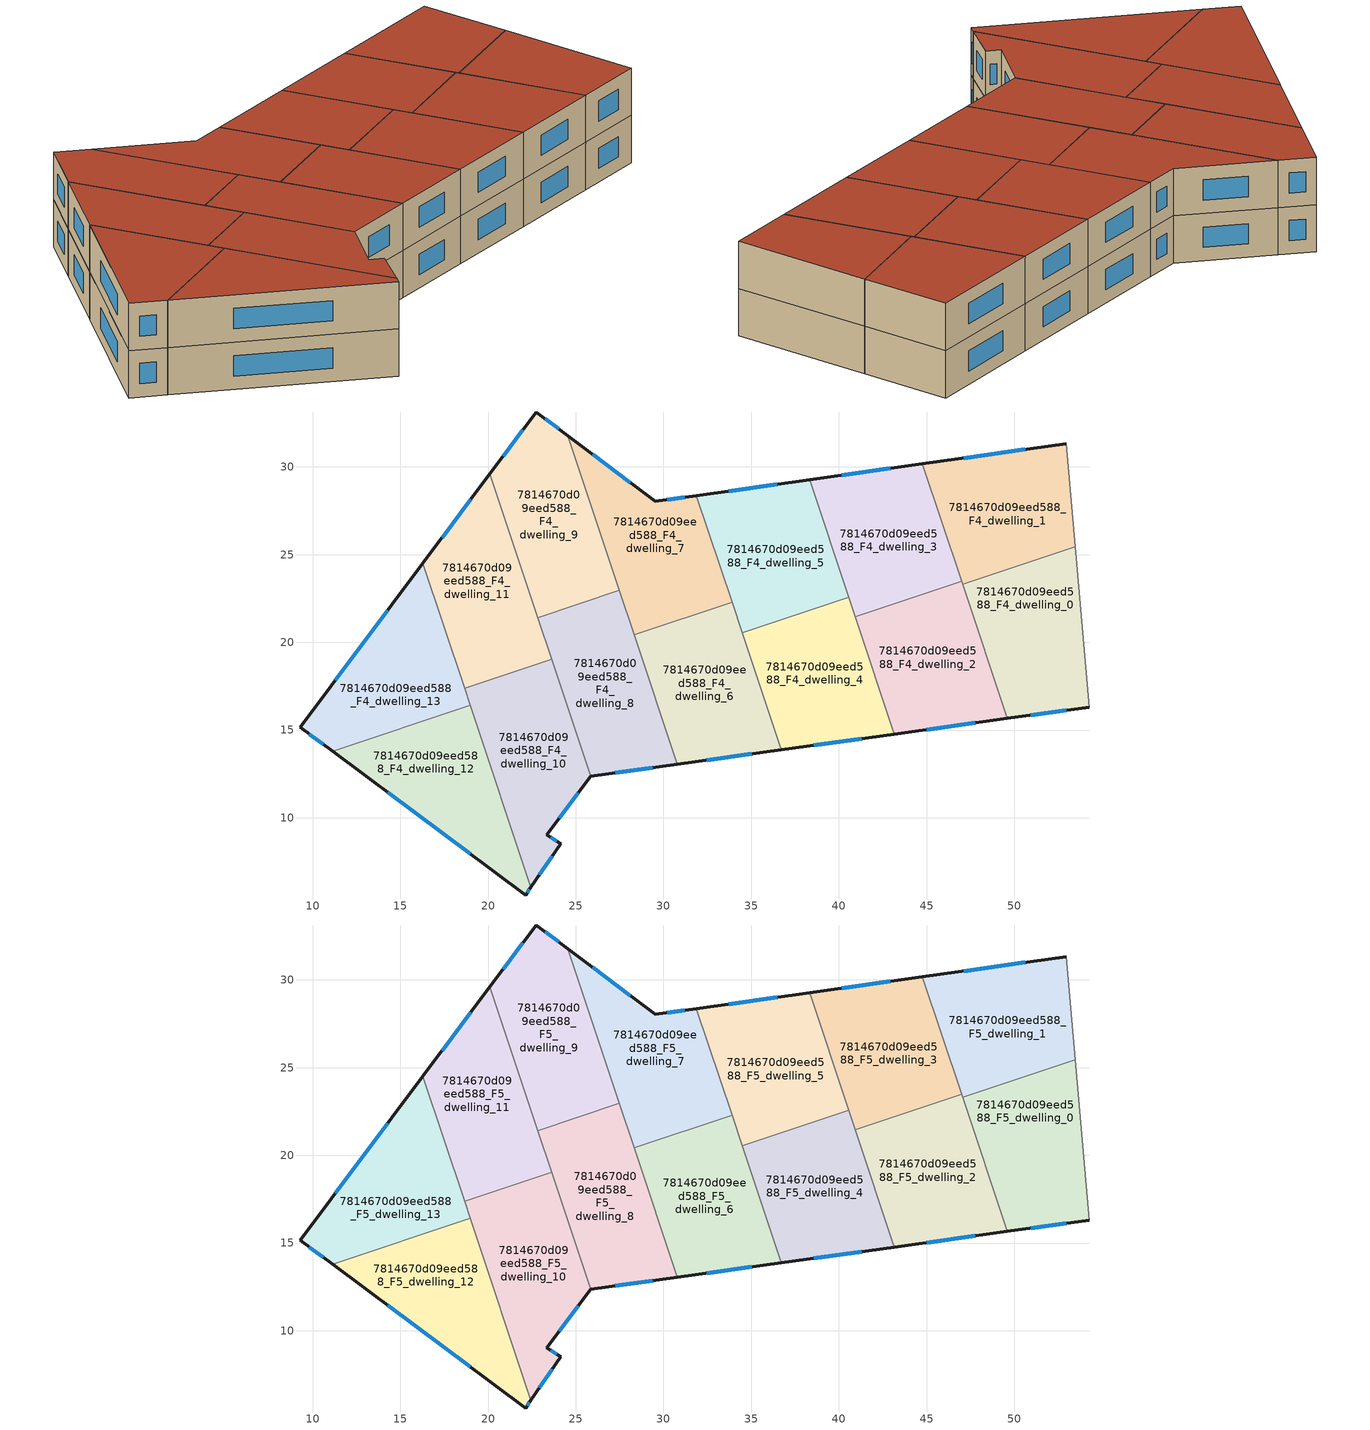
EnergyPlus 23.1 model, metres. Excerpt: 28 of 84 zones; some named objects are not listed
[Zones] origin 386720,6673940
7814670d09eed588_F4_dwelling_0
 floor to 7814670d09eed588_F3_dwelling_0 (EU_floor_Construction): 53.48,25.44 54.29,16.31 49.61,15.66 47.06,23.3 z12
 wall outside (EU_wall_Construction): 49.61,15.66 54.29,16.31 z12:15
 wall adiabatic (EU_wall_Construction): 54.29,16.31 53.48,25.44 z12:15
 wall to 7814670d09eed588_F4_dwelling_1 (EU_wall_Construction): 53.48,25.44 47.06,23.3 z12:15
 wall to 7814670d09eed588_F4_dwelling_2 (EU_wall_Construction): 47.06,23.3 49.61,15.66 z12:15
 window (EU_Window_Construction): 50.95,15.85 52.95,16.13 z12.86:14.14
7814670d09eed588_F4_dwelling_1
 floor to 7814670d09eed588_F3_dwelling_1 (EU_floor_Construction): 52.96,31.32 53.48,25.44 47.06,23.3 44.77,30.17 z12
 wall outside (EU_wall_Construction): 52.96,31.32 44.77,30.17 z12:15
 wall adiabatic (EU_wall_Construction): 53.48,25.44 52.96,31.32 z12:15
 wall to 7814670d09eed588_F4_dwelling_3 (EU_wall_Construction): 44.77,30.17 47,23.48 z12:15
 wall to 7814670d09eed588_F4_dwelling_2 (EU_wall_Construction): 47,23.48 47.06,23.3 z12:15
 window (EU_Window_Construction): 50.62,31 47.11,30.5 z12.86:14.14
7814670d09eed588_F4_dwelling_10
 floor to 7814670d09eed588_F3_dwelling_10 (EU_floor_Construction): 23.63,19.04 25.85,12.37 23.35,9.02 24.13,8.52 22.44,6.04 18.66,17.38 z12
 wall outside (EU_wall_Construction): 22.44,6.04 24.13,8.52 23.35,9.02 25.85,12.37 z12:15
 wall to 7814670d09eed588_F4_dwelling_11 (EU_wall_Construction): 23.63,19.04 18.66,17.38 z12:15
 wall to 7814670d09eed588_F4_dwelling_12 (EU_wall_Construction): 18.99,16.4 22.44,6.04 z12:15
 wall to 7814670d09eed588_F4_dwelling_8 (EU_wall_Construction): 25.85,12.37 23.63,19.04 z12:15
 wall to 7814670d09eed588_F4_dwelling_13 (EU_wall_Construction): 18.66,17.38 18.99,16.4 z12:15
 window (EU_Window_Construction): 23.91,8.66 23.57,8.88 / 22.92,6.75 23.65,7.81 / 24.07,9.97 25.14,11.41 z12.86:14.14
7814670d09eed588_F4_dwelling_11
 floor to 7814670d09eed588_F3_dwelling_11 (EU_floor_Construction): 20.1,29.61 23.63,19.04 18.66,17.38 16.28,24.51 z12
 wall outside (EU_wall_Construction): 20.1,29.61 16.28,24.51 z12:15
 wall to 7814670d09eed588_F4_dwelling_9 (EU_wall_Construction): 22.84,21.41 20.1,29.61 z12:15
 wall to 7814670d09eed588_F4_dwelling_13 (EU_wall_Construction): 16.28,24.51 18.66,17.38 z12:15
 wall to 7814670d09eed588_F4_dwelling_8 (EU_wall_Construction): 23.63,19.04 22.84,21.41 z12:15
 window (EU_Window_Construction): 19.01,28.15 17.38,25.97 z12.86:14.14
7814670d09eed588_F4_dwelling_12
 floor to 7814670d09eed588_F3_dwelling_12 (EU_floor_Construction): 18.99,16.4 22.44,6.04 22.14,5.59 11.13,13.78 z12
 wall outside (EU_wall_Construction): 11.13,13.78 22.14,5.59 22.44,6.04 z12:15
 wall to 7814670d09eed588_F4_dwelling_13 (EU_wall_Construction): 18.99,16.4 11.13,13.78 z12:15
 window (EU_Window_Construction): 14.28,11.44 18.99,7.93 / 22.22,5.72 22.35,5.91 z12.86:14.14
7814670d09eed588_F4_dwelling_13
 floor to 7814670d09eed588_F3_dwelling_13 (EU_floor_Construction): 16.28,24.51 18.99,16.4 11.13,13.78 9.28,15.17 z12
 wall outside (EU_wall_Construction): 16.28,24.51 9.28,15.17 11.13,13.78 z12:15
 window (EU_Window_Construction): 9.81,14.77 10.6,14.18 / 14.28,21.84 11.28,17.84 z12.86:14.14
7814670d09eed588_F4_dwelling_2
 floor to 7814670d09eed588_F3_dwelling_2 (EU_floor_Construction): 47,23.48 49.61,15.66 43.16,14.77 40.93,21.46 z12
 wall outside (EU_wall_Construction): 43.16,14.77 49.61,15.66 z12:15
 wall to 7814670d09eed588_F4_dwelling_3 (EU_wall_Construction): 47,23.48 40.93,21.46 z12:15
 wall to 7814670d09eed588_F4_dwelling_4 (EU_wall_Construction): 40.93,21.46 43.16,14.77 z12:15
 window (EU_Window_Construction): 45,15.03 47.77,15.41 z12.86:14.14
7814670d09eed588_F4_dwelling_3
 floor to 7814670d09eed588_F3_dwelling_3 (EU_floor_Construction): 44.77,30.17 47,23.48 40.93,21.46 38.33,29.27 z12
 wall outside (EU_wall_Construction): 44.77,30.17 38.33,29.27 z12:15
 wall to 7814670d09eed588_F4_dwelling_5 (EU_wall_Construction): 38.33,29.27 40.56,22.58 z12:15
 wall to 7814670d09eed588_F4_dwelling_4 (EU_wall_Construction): 40.56,22.58 40.93,21.46 z12:15
 window (EU_Window_Construction): 42.93,29.92 40.17,29.53 z12.86:14.14
7814670d09eed588_F4_dwelling_4
 floor to 7814670d09eed588_F3_dwelling_4 (EU_floor_Construction): 40.56,22.58 43.16,14.77 36.72,13.88 34.49,20.56 z12
 wall outside (EU_wall_Construction): 36.72,13.88 43.16,14.77 z12:15
 wall to 7814670d09eed588_F4_dwelling_5 (EU_wall_Construction): 40.56,22.58 34.49,20.56 z12:15
 wall to 7814670d09eed588_F4_dwelling_6 (EU_wall_Construction): 34.49,20.56 36.72,13.88 z12:15
 window (EU_Window_Construction): 38.56,14.13 41.32,14.51 z12.86:14.14
7814670d09eed588_F4_dwelling_5
 floor to 7814670d09eed588_F3_dwelling_5 (EU_floor_Construction): 38.33,29.27 40.56,22.58 34.49,20.56 31.88,28.37 z12
 wall outside (EU_wall_Construction): 38.33,29.27 31.88,28.37 z12:15
 wall to 7814670d09eed588_F4_dwelling_7 (EU_wall_Construction): 31.88,28.37 33.91,22.28 z12:15
 wall to 7814670d09eed588_F4_dwelling_6 (EU_wall_Construction): 33.91,22.28 34.49,20.56 z12:15
 window (EU_Window_Construction): 36.49,29.01 33.73,28.63 z12.86:14.14
7814670d09eed588_F4_dwelling_6
 floor to 7814670d09eed588_F3_dwelling_6 (EU_floor_Construction): 33.91,22.28 36.72,13.88 30.79,13.05 28.33,20.42 z12
 wall outside (EU_wall_Construction): 30.79,13.05 36.72,13.88 z12:15
 wall to 7814670d09eed588_F4_dwelling_8 (EU_wall_Construction): 28.33,20.42 30.79,13.05 z12:15
 wall to 7814670d09eed588_F4_dwelling_7 (EU_wall_Construction): 33.91,22.28 28.33,20.42 z12:15
 window (EU_Window_Construction): 32.48,13.29 35.02,13.64 z12.86:14.14
7814670d09eed588_F4_dwelling_7
 floor to 7814670d09eed588_F3_dwelling_7 (EU_floor_Construction): 31.88,28.37 33.91,22.28 28.33,20.42 24.54,31.79 29.54,28.04 z12
 wall outside (EU_wall_Construction): 31.88,28.37 29.54,28.04 24.54,31.79 z12:15
 wall to 7814670d09eed588_F4_dwelling_9 (EU_wall_Construction): 24.54,31.79 27.49,22.96 z12:15
 wall to 7814670d09eed588_F4_dwelling_8 (EU_wall_Construction): 27.49,22.96 28.33,20.42 z12:15
 window (EU_Window_Construction): 31.21,28.28 30.21,28.13 / 28.11,29.11 25.97,30.72 z12.86:14.14
7814670d09eed588_F4_dwelling_8
 floor to 7814670d09eed588_F3_dwelling_8 (EU_floor_Construction): 27.49,22.96 30.79,13.05 25.85,12.37 22.84,21.41 z12
 wall outside (EU_wall_Construction): 25.85,12.37 30.79,13.05 z12:15
 wall to 7814670d09eed588_F4_dwelling_9 (EU_wall_Construction): 27.49,22.96 22.84,21.41 z12:15
 window (EU_Window_Construction): 27.26,12.56 29.38,12.86 z12.86:14.14
7814670d09eed588_F4_dwelling_9
 floor to 7814670d09eed588_F3_dwelling_9 (EU_floor_Construction): 24.54,31.79 27.49,22.96 22.84,21.41 20.1,29.61 22.74,33.13 z12
 wall outside (EU_wall_Construction): 24.54,31.79 22.74,33.13 20.1,29.61 z12:15
 window (EU_Window_Construction): 21.99,32.13 20.86,30.62 / 24.03,32.17 23.26,32.75 z12.86:14.14
7814670d09eed588_F5_dwelling_0
 floor to 7814670d09eed588_F4_dwelling_0 (EU_floor_Construction): 53.48,25.44 54.29,16.31 49.61,15.66 47.06,23.3 z15
 wall outside (EU_wall_Construction): 49.61,15.66 54.29,16.31 z15:18
 wall adiabatic (EU_wall_Construction): 54.29,16.31 53.48,25.44 z15:18
 wall to 7814670d09eed588_F5_dwelling_1 (EU_wall_Construction): 53.48,25.44 47.06,23.3 z15:18
 wall to 7814670d09eed588_F5_dwelling_2 (EU_wall_Construction): 47.06,23.3 49.61,15.66 z15:18
 window (EU_Window_Construction): 50.95,15.85 52.95,16.13 z15.86:17.14
 roof outside (EU_roof_Construction): 54.29,16.31 53.48,25.44 47.06,23.3 49.61,15.66 z18
7814670d09eed588_F5_dwelling_1
 floor to 7814670d09eed588_F4_dwelling_1 (EU_floor_Construction): 52.96,31.32 53.48,25.44 47.06,23.3 44.77,30.17 z15
 wall outside (EU_wall_Construction): 52.96,31.32 44.77,30.17 z15:18
 wall adiabatic (EU_wall_Construction): 53.48,25.44 52.96,31.32 z15:18
 wall to 7814670d09eed588_F5_dwelling_3 (EU_wall_Construction): 44.77,30.17 47,23.48 z15:18
 wall to 7814670d09eed588_F5_dwelling_2 (EU_wall_Construction): 47,23.48 47.06,23.3 z15:18
 window (EU_Window_Construction): 50.62,31 47.11,30.5 z15.86:17.14
 roof outside (EU_roof_Construction): 53.48,25.44 52.96,31.32 44.77,30.17 47.06,23.3 z18
7814670d09eed588_F5_dwelling_10
 floor to 7814670d09eed588_F4_dwelling_10 (EU_floor_Construction): 23.63,19.04 25.85,12.37 23.35,9.02 24.13,8.52 22.44,6.04 18.66,17.38 z15
 wall outside (EU_wall_Construction): 22.44,6.04 24.13,8.52 23.35,9.02 25.85,12.37 z15:18
 wall to 7814670d09eed588_F5_dwelling_11 (EU_wall_Construction): 23.63,19.04 18.66,17.38 z15:18
 wall to 7814670d09eed588_F5_dwelling_12 (EU_wall_Construction): 18.99,16.4 22.44,6.04 z15:18
 wall to 7814670d09eed588_F5_dwelling_8 (EU_wall_Construction): 25.85,12.37 23.63,19.04 z15:18
 wall to 7814670d09eed588_F5_dwelling_13 (EU_wall_Construction): 18.66,17.38 18.99,16.4 z15:18
 window (EU_Window_Construction): 23.91,8.66 23.57,8.88 / 22.92,6.75 23.65,7.81 / 24.07,9.97 25.14,11.41 z15.86:17.14
 roof outside (EU_roof_Construction): 24.13,8.52 23.35,9.02 25.85,12.37 23.63,19.04 18.66,17.38 22.44,6.04 z18
7814670d09eed588_F5_dwelling_11
 floor to 7814670d09eed588_F4_dwelling_11 (EU_floor_Construction): 20.1,29.61 23.63,19.04 18.66,17.38 16.28,24.51 z15
 wall outside (EU_wall_Construction): 20.1,29.61 16.28,24.51 z15:18
 wall to 7814670d09eed588_F5_dwelling_9 (EU_wall_Construction): 22.84,21.41 20.1,29.61 z15:18
 wall to 7814670d09eed588_F5_dwelling_13 (EU_wall_Construction): 16.28,24.51 18.66,17.38 z15:18
 wall to 7814670d09eed588_F5_dwelling_8 (EU_wall_Construction): 23.63,19.04 22.84,21.41 z15:18
 window (EU_Window_Construction): 19.01,28.15 17.38,25.97 z15.86:17.14
 roof outside (EU_roof_Construction): 23.63,19.04 20.1,29.61 16.28,24.51 18.66,17.38 z18
7814670d09eed588_F5_dwelling_12
 floor to 7814670d09eed588_F4_dwelling_12 (EU_floor_Construction): 18.99,16.4 22.44,6.04 22.14,5.59 11.13,13.78 z15
 wall outside (EU_wall_Construction): 11.13,13.78 22.14,5.59 22.44,6.04 z15:18
 wall to 7814670d09eed588_F5_dwelling_13 (EU_wall_Construction): 18.99,16.4 11.13,13.78 z15:18
 window (EU_Window_Construction): 14.28,11.44 18.99,7.93 / 22.22,5.72 22.35,5.91 z15.86:17.14
 roof outside (EU_roof_Construction): 22.14,5.59 22.44,6.04 18.99,16.4 11.13,13.78 z18
7814670d09eed588_F5_dwelling_13
 floor to 7814670d09eed588_F4_dwelling_13 (EU_floor_Construction): 16.28,24.51 18.99,16.4 11.13,13.78 9.28,15.17 z15
 wall outside (EU_wall_Construction): 16.28,24.51 9.28,15.17 11.13,13.78 z15:18
 window (EU_Window_Construction): 9.81,14.77 10.6,14.18 / 14.28,21.84 11.28,17.84 z15.86:17.14
 roof outside (EU_roof_Construction): 18.99,16.4 16.28,24.51 9.28,15.17 11.13,13.78 z18
7814670d09eed588_F5_dwelling_2
 floor to 7814670d09eed588_F4_dwelling_2 (EU_floor_Construction): 47,23.48 49.61,15.66 43.16,14.77 40.93,21.46 z15
 wall outside (EU_wall_Construction): 43.16,14.77 49.61,15.66 z15:18
 wall to 7814670d09eed588_F5_dwelling_3 (EU_wall_Construction): 47,23.48 40.93,21.46 z15:18
 wall to 7814670d09eed588_F5_dwelling_4 (EU_wall_Construction): 40.93,21.46 43.16,14.77 z15:18
 window (EU_Window_Construction): 45,15.03 47.77,15.41 z15.86:17.14
 roof outside (EU_roof_Construction): 49.61,15.66 47,23.48 40.93,21.46 43.16,14.77 z18
7814670d09eed588_F5_dwelling_3
 floor to 7814670d09eed588_F4_dwelling_3 (EU_floor_Construction): 44.77,30.17 47,23.48 40.93,21.46 38.33,29.27 z15
 wall outside (EU_wall_Construction): 44.77,30.17 38.33,29.27 z15:18
 wall to 7814670d09eed588_F5_dwelling_5 (EU_wall_Construction): 38.33,29.27 40.56,22.58 z15:18
 wall to 7814670d09eed588_F5_dwelling_4 (EU_wall_Construction): 40.56,22.58 40.93,21.46 z15:18
 window (EU_Window_Construction): 42.93,29.92 40.17,29.53 z15.86:17.14
 roof outside (EU_roof_Construction): 47,23.48 44.77,30.17 38.33,29.27 40.93,21.46 z18
7814670d09eed588_F5_dwelling_4
 floor to 7814670d09eed588_F4_dwelling_4 (EU_floor_Construction): 40.56,22.58 43.16,14.77 36.72,13.88 34.49,20.56 z15
 wall outside (EU_wall_Construction): 36.72,13.88 43.16,14.77 z15:18
 wall to 7814670d09eed588_F5_dwelling_5 (EU_wall_Construction): 40.56,22.58 34.49,20.56 z15:18
 wall to 7814670d09eed588_F5_dwelling_6 (EU_wall_Construction): 34.49,20.56 36.72,13.88 z15:18
 window (EU_Window_Construction): 38.56,14.13 41.32,14.51 z15.86:17.14
 roof outside (EU_roof_Construction): 43.16,14.77 40.56,22.58 34.49,20.56 36.72,13.88 z18
7814670d09eed588_F5_dwelling_5
 floor to 7814670d09eed588_F4_dwelling_5 (EU_floor_Construction): 38.33,29.27 40.56,22.58 34.49,20.56 31.88,28.37 z15
 wall outside (EU_wall_Construction): 38.33,29.27 31.88,28.37 z15:18
 wall to 7814670d09eed588_F5_dwelling_7 (EU_wall_Construction): 31.88,28.37 33.91,22.28 z15:18
 wall to 7814670d09eed588_F5_dwelling_6 (EU_wall_Construction): 33.91,22.28 34.49,20.56 z15:18
 window (EU_Window_Construction): 36.49,29.01 33.73,28.63 z15.86:17.14
 roof outside (EU_roof_Construction): 40.56,22.58 38.33,29.27 31.88,28.37 34.49,20.56 z18
7814670d09eed588_F5_dwelling_6
 floor to 7814670d09eed588_F4_dwelling_6 (EU_floor_Construction): 33.91,22.28 36.72,13.88 30.79,13.05 28.33,20.42 z15
 wall outside (EU_wall_Construction): 30.79,13.05 36.72,13.88 z15:18
 wall to 7814670d09eed588_F5_dwelling_8 (EU_wall_Construction): 28.33,20.42 30.79,13.05 z15:18
 wall to 7814670d09eed588_F5_dwelling_7 (EU_wall_Construction): 33.91,22.28 28.33,20.42 z15:18
 window (EU_Window_Construction): 32.48,13.29 35.02,13.64 z15.86:17.14
 roof outside (EU_roof_Construction): 36.72,13.88 33.91,22.28 28.33,20.42 30.79,13.05 z18
7814670d09eed588_F5_dwelling_7
 floor to 7814670d09eed588_F4_dwelling_7 (EU_floor_Construction): 31.88,28.37 33.91,22.28 28.33,20.42 24.54,31.79 29.54,28.04 z15
 wall outside (EU_wall_Construction): 31.88,28.37 29.54,28.04 24.54,31.79 z15:18
 wall to 7814670d09eed588_F5_dwelling_9 (EU_wall_Construction): 24.54,31.79 27.49,22.96 z15:18
 wall to 7814670d09eed588_F5_dwelling_8 (EU_wall_Construction): 27.49,22.96 28.33,20.42 z15:18
 window (EU_Window_Construction): 31.21,28.28 30.21,28.13 / 28.11,29.11 25.97,30.72 z15.86:17.14
 roof outside (EU_roof_Construction): 33.91,22.28 31.88,28.37 29.54,28.04 24.54,31.79 28.33,20.42 z18
7814670d09eed588_F5_dwelling_8
 floor to 7814670d09eed588_F4_dwelling_8 (EU_floor_Construction): 27.49,22.96 30.79,13.05 25.85,12.37 22.84,21.41 z15
 wall outside (EU_wall_Construction): 25.85,12.37 30.79,13.05 z15:18
 wall to 7814670d09eed588_F5_dwelling_9 (EU_wall_Construction): 27.49,22.96 22.84,21.41 z15:18
 window (EU_Window_Construction): 27.26,12.56 29.38,12.86 z15.86:17.14
 roof outside (EU_roof_Construction): 30.79,13.05 27.49,22.96 22.84,21.41 25.85,12.37 z18
7814670d09eed588_F5_dwelling_9
 floor to 7814670d09eed588_F4_dwelling_9 (EU_floor_Construction): 24.54,31.79 27.49,22.96 22.84,21.41 20.1,29.61 22.74,33.13 z15
 wall outside (EU_wall_Construction): 24.54,31.79 22.74,33.13 20.1,29.61 z15:18
 window (EU_Window_Construction): 21.99,32.13 20.86,30.62 / 24.03,32.17 23.26,32.75 z15.86:17.14
 roof outside (EU_roof_Construction): 27.49,22.96 24.54,31.79 22.74,33.13 20.1,29.61 22.84,21.41 z18
[Building]
EU S2 Campaign: North Axis=0; Terrain=City; Solar Distribution=FullExterior
[Site:Location]
Helsinki-Vantaa.AP: Latitude=60.317; Longitude=24.963; Time Zone=2; Elevation=54.6
[SizingPeriod:WeatherFileDays]
AnnualSizingPeriod: Begin Month=1; Begin Day of Month=1; End Month=12; End Day of Month=31; Day of Week for Start Day=Monday; Use Weather File Daylight Saving Period=No; Use Weather File Rain and Snow Indicators=No
[MATERIAL]
EU_InternalMass_Material: Roughness=MediumRough; Thickness=0.1; Conductivity=1; Density=1800; Specific Heat=900; Thermal Absorptance=0.9; Solar Absorptance=0.7; Visible Absorptance=0.7
[MATERIAL:NOMASS] Roughness=MediumRough; Thermal Absorptance=0.9; Solar Absorptance=0.7; Visible Absorptance=0.7
Name | Thermal Resistance
EU_wall_NoMass | 1.10183
EU_roof_NoMass; EU_floor_NoMass | 1.70606
[WINDOWMATERIAL:SIMPLEGLAZINGSYSTEM]
EU_Window_SimpleGlazing: UFactor=3.11035; Solar Heat Gain Coefficient=0.8; Visible Transmittance=0.8
[CONSTRUCTION]
EU_wall_Construction: EU_wall_NoMass
EU_roof_Construction: EU_roof_NoMass
EU_floor_Construction: EU_floor_NoMass
EU_Window_Construction: EU_Window_SimpleGlazing
EU_InternalMass_Construction: EU_InternalMass_Material
[ZONE] Type=1; Multiplier=1; Ceiling Height=autocalculate; Floor Area=autocalculate; Part of Total Floor Area=Yes
Name | Volume
7814670d09eed588_F4_dwelling_0; 7814670d09eed588_F5_dwelling_0 | 146.714
7814670d09eed588_F4_dwelling_1; 7814670d09eed588_F5_dwelling_1 | 146.716
7814670d09eed588_F4_dwelling_10; 7814670d09eed588_F5_dwelling_10; 7814670d09eed588_F4_dwelling_4; 7814670d09eed588_F5_dwelling_4; 7814670d09eed588_F4_dwelling_6; 7814670d09eed588_F5_dwelling_6 | 146.703
7814670d09eed588_F4_dwelling_11; 7814670d09eed588_F5_dwelling_11; 7814670d09eed588_F4_dwelling_2; 7814670d09eed588_F5_dwelling_2 | 146.707
7814670d09eed588_F4_dwelling_12; 7814670d09eed588_F5_dwelling_12 | 146.722
7814670d09eed588_F4_dwelling_13; 7814670d09eed588_F5_dwelling_13 | 146.705
7814670d09eed588_F4_dwelling_3; 7814670d09eed588_F5_dwelling_3 | 146.708
7814670d09eed588_F4_dwelling_5; 7814670d09eed588_F5_dwelling_5 | 146.69
7814670d09eed588_F4_dwelling_7; 7814670d09eed588_F5_dwelling_7 | 146.719
7814670d09eed588_F4_dwelling_8; 7814670d09eed588_F5_dwelling_8 | 146.733
7814670d09eed588_F4_dwelling_9; 7814670d09eed588_F5_dwelling_9 | 146.715
[INTERNALMASS] Construction=EU_InternalMass_Construction
Name | Zone or ZoneList | Surface Area
7814670d09eed588_F4_dwelling_0_EU_InternalMass | 7814670d09eed588_F4_dwelling_0 | 48.904
7814670d09eed588_F4_dwelling_1_EU_InternalMass | 7814670d09eed588_F4_dwelling_1 | 48.9048
7814670d09eed588_F4_dwelling_2_EU_InternalMass | 7814670d09eed588_F4_dwelling_2 | 48.901
7814670d09eed588_F4_dwelling_3_EU_InternalMass | 7814670d09eed588_F4_dwelling_3 | 48.904
7814670d09eed588_F4_dwelling_4_EU_InternalMass | 7814670d09eed588_F4_dwelling_4 | 48.9012
7814670d09eed588_F4_dwelling_5_EU_InternalMass | 7814670d09eed588_F4_dwelling_5 | 48.8983
7814670d09eed588_F4_dwelling_6_EU_InternalMass | 7814670d09eed588_F4_dwelling_6 | 48.9008
7814670d09eed588_F4_dwelling_7_EU_InternalMass | 7814670d09eed588_F4_dwelling_7 | 48.9056
7814670d09eed588_F4_dwelling_8_EU_InternalMass | 7814670d09eed588_F4_dwelling_8 | 48.9039
7814670d09eed588_F4_dwelling_9_EU_InternalMass | 7814670d09eed588_F4_dwelling_9 | 48.9045
7814670d09eed588_F4_dwelling_10_EU_InternalMass | 7814670d09eed588_F4_dwelling_10 | 48.9016
7814670d09eed588_F4_dwelling_11_EU_InternalMass | 7814670d09eed588_F4_dwelling_11 | 48.9061
7814670d09eed588_F4_dwelling_12_EU_InternalMass | 7814670d09eed588_F4_dwelling_12 | 48.9061
7814670d09eed588_F4_dwelling_13_EU_InternalMass | 7814670d09eed588_F4_dwelling_13 | 48.9044
7814670d09eed588_F5_dwelling_0_EU_InternalMass | 7814670d09eed588_F5_dwelling_0 | 48.904
7814670d09eed588_F5_dwelling_1_EU_InternalMass | 7814670d09eed588_F5_dwelling_1 | 48.9048
7814670d09eed588_F5_dwelling_2_EU_InternalMass | 7814670d09eed588_F5_dwelling_2 | 48.901
7814670d09eed588_F5_dwelling_3_EU_InternalMass | 7814670d09eed588_F5_dwelling_3 | 48.904
7814670d09eed588_F5_dwelling_4_EU_InternalMass | 7814670d09eed588_F5_dwelling_4 | 48.9012
7814670d09eed588_F5_dwelling_5_EU_InternalMass | 7814670d09eed588_F5_dwelling_5 | 48.8983
7814670d09eed588_F5_dwelling_6_EU_InternalMass | 7814670d09eed588_F5_dwelling_6 | 48.9008
7814670d09eed588_F5_dwelling_7_EU_InternalMass | 7814670d09eed588_F5_dwelling_7 | 48.9056
7814670d09eed588_F5_dwelling_8_EU_InternalMass | 7814670d09eed588_F5_dwelling_8 | 48.9039
7814670d09eed588_F5_dwelling_9_EU_InternalMass | 7814670d09eed588_F5_dwelling_9 | 48.9045
7814670d09eed588_F5_dwelling_10_EU_InternalMass | 7814670d09eed588_F5_dwelling_10 | 48.9016
7814670d09eed588_F5_dwelling_11_EU_InternalMass | 7814670d09eed588_F5_dwelling_11 | 48.9061
7814670d09eed588_F5_dwelling_12_EU_InternalMass | 7814670d09eed588_F5_dwelling_12 | 48.9061
7814670d09eed588_F5_dwelling_13_EU_InternalMass | 7814670d09eed588_F5_dwelling_13 | 48.9044
[OTHEREQUIPMENT] Fuel Type=Electricity; Design Level Calculation Method=Watts/Area; Power per Zone Floor Area=1; Fraction Latent=0; Fraction Radiant=0; Fraction Lost=0; Carbon Dioxide Generation Rate=0; EndUse Subcategory=EU_Step8_InternalGains
Name | Zone or ZoneList or Space or SpaceList | Schedule
EU_Step8_InternalGain_7814670d09eed588_F4_dwelling_0_f000 | 7814670d09eed588_F4_dwelling_0 | EU_Step8_GainSchedule_7814670d09eed588_F4_dwelling_0_f000
EU_Step8_InternalGain_7814670d09eed588_F4_dwelling_1_f000 | 7814670d09eed588_F4_dwelling_1 | EU_Step8_GainSchedule_7814670d09eed588_F4_dwelling_1_f000
EU_Step8_InternalGain_7814670d09eed588_F4_dwelling_2_f000 | 7814670d09eed588_F4_dwelling_2 | EU_Step8_GainSchedule_7814670d09eed588_F4_dwelling_2_f000
EU_Step8_InternalGain_7814670d09eed588_F4_dwelling_3_f000 | 7814670d09eed588_F4_dwelling_3 | EU_Step8_GainSchedule_7814670d09eed588_F4_dwelling_3_f000
EU_Step8_InternalGain_7814670d09eed588_F4_dwelling_4_f000 | 7814670d09eed588_F4_dwelling_4 | EU_Step8_GainSchedule_7814670d09eed588_F4_dwelling_4_f000
EU_Step8_InternalGain_7814670d09eed588_F4_dwelling_5_f000 | 7814670d09eed588_F4_dwelling_5 | EU_Step8_GainSchedule_7814670d09eed588_F4_dwelling_5_f000
EU_Step8_InternalGain_7814670d09eed588_F4_dwelling_6_f000 | 7814670d09eed588_F4_dwelling_6 | EU_Step8_GainSchedule_7814670d09eed588_F4_dwelling_6_f000
EU_Step8_InternalGain_7814670d09eed588_F4_dwelling_7_f000 | 7814670d09eed588_F4_dwelling_7 | EU_Step8_GainSchedule_7814670d09eed588_F4_dwelling_7_f000
EU_Step8_InternalGain_7814670d09eed588_F4_dwelling_8_f000 | 7814670d09eed588_F4_dwelling_8 | EU_Step8_GainSchedule_7814670d09eed588_F4_dwelling_8_f000
EU_Step8_InternalGain_7814670d09eed588_F4_dwelling_9_f000 | 7814670d09eed588_F4_dwelling_9 | EU_Step8_GainSchedule_7814670d09eed588_F4_dwelling_9_f000
EU_Step8_InternalGain_7814670d09eed588_F4_dwelling_10_f000 | 7814670d09eed588_F4_dwelling_10 | EU_Step8_GainSchedule_7814670d09eed588_F4_dwelling_10_f000
EU_Step8_InternalGain_7814670d09eed588_F4_dwelling_11_f000 | 7814670d09eed588_F4_dwelling_11 | EU_Step8_GainSchedule_7814670d09eed588_F4_dwelling_11_f000
EU_Step8_InternalGain_7814670d09eed588_F4_dwelling_12_f000 | 7814670d09eed588_F4_dwelling_12 | EU_Step8_GainSchedule_7814670d09eed588_F4_dwelling_12_f000
EU_Step8_InternalGain_7814670d09eed588_F4_dwelling_13_f000 | 7814670d09eed588_F4_dwelling_13 | EU_Step8_GainSchedule_7814670d09eed588_F4_dwelling_13_f000
EU_Step8_InternalGain_7814670d09eed588_F5_dwelling_0_f000 | 7814670d09eed588_F5_dwelling_0 | EU_Step8_GainSchedule_7814670d09eed588_F5_dwelling_0_f000
EU_Step8_InternalGain_7814670d09eed588_F5_dwelling_1_f000 | 7814670d09eed588_F5_dwelling_1 | EU_Step8_GainSchedule_7814670d09eed588_F5_dwelling_1_f000
EU_Step8_InternalGain_7814670d09eed588_F5_dwelling_2_f000 | 7814670d09eed588_F5_dwelling_2 | EU_Step8_GainSchedule_7814670d09eed588_F5_dwelling_2_f000
EU_Step8_InternalGain_7814670d09eed588_F5_dwelling_3_f000 | 7814670d09eed588_F5_dwelling_3 | EU_Step8_GainSchedule_7814670d09eed588_F5_dwelling_3_f000
EU_Step8_InternalGain_7814670d09eed588_F5_dwelling_4_f000 | 7814670d09eed588_F5_dwelling_4 | EU_Step8_GainSchedule_7814670d09eed588_F5_dwelling_4_f000
EU_Step8_InternalGain_7814670d09eed588_F5_dwelling_5_f000 | 7814670d09eed588_F5_dwelling_5 | EU_Step8_GainSchedule_7814670d09eed588_F5_dwelling_5_f000
EU_Step8_InternalGain_7814670d09eed588_F5_dwelling_6_f000 | 7814670d09eed588_F5_dwelling_6 | EU_Step8_GainSchedule_7814670d09eed588_F5_dwelling_6_f000
EU_Step8_InternalGain_7814670d09eed588_F5_dwelling_7_f000 | 7814670d09eed588_F5_dwelling_7 | EU_Step8_GainSchedule_7814670d09eed588_F5_dwelling_7_f000
EU_Step8_InternalGain_7814670d09eed588_F5_dwelling_8_f000 | 7814670d09eed588_F5_dwelling_8 | EU_Step8_GainSchedule_7814670d09eed588_F5_dwelling_8_f000
EU_Step8_InternalGain_7814670d09eed588_F5_dwelling_9_f000 | 7814670d09eed588_F5_dwelling_9 | EU_Step8_GainSchedule_7814670d09eed588_F5_dwelling_9_f000
EU_Step8_InternalGain_7814670d09eed588_F5_dwelling_10_f000 | 7814670d09eed588_F5_dwelling_10 | EU_Step8_GainSchedule_7814670d09eed588_F5_dwelling_10_f000
EU_Step8_InternalGain_7814670d09eed588_F5_dwelling_11_f000 | 7814670d09eed588_F5_dwelling_11 | EU_Step8_GainSchedule_7814670d09eed588_F5_dwelling_11_f000
EU_Step8_InternalGain_7814670d09eed588_F5_dwelling_12_f000 | 7814670d09eed588_F5_dwelling_12 | EU_Step8_GainSchedule_7814670d09eed588_F5_dwelling_12_f000
EU_Step8_InternalGain_7814670d09eed588_F5_dwelling_13_f000 | 7814670d09eed588_F5_dwelling_13 | EU_Step8_GainSchedule_7814670d09eed588_F5_dwelling_13_f000
[ZONEVENTILATION:DESIGNFLOWRATE] Schedule=EU_AlwaysOn; Design Flow Rate Calculation Method=AirChanges/Hour; Air Changes per Hour=0.756316; Ventilation Type=Natural; Fan Pressure Rise=0; Fan Total Efficiency=1; Constant Term Coefficient=1; Temperature Term Coefficient=0; Velocity Term Coefficient=0; Velocity Squared Term Coefficient=0; Minimum Indoor Temperature=-100; Maximum Indoor Temperature=100; Delta Temperature=-100; Minimum Outdoor Temperature=-100; Maximum Outdoor Temperature=100; Maximum Wind Speed=40
Name | Zone or ZoneList or Space or SpaceList
EU_ConstantAir_7814670d09eed588_F4_dwelling_0 | 7814670d09eed588_F4_dwelling_0
EU_ConstantAir_7814670d09eed588_F4_dwelling_1 | 7814670d09eed588_F4_dwelling_1
EU_ConstantAir_7814670d09eed588_F4_dwelling_2 | 7814670d09eed588_F4_dwelling_2
EU_ConstantAir_7814670d09eed588_F4_dwelling_3 | 7814670d09eed588_F4_dwelling_3
EU_ConstantAir_7814670d09eed588_F4_dwelling_4 | 7814670d09eed588_F4_dwelling_4
EU_ConstantAir_7814670d09eed588_F4_dwelling_5 | 7814670d09eed588_F4_dwelling_5
EU_ConstantAir_7814670d09eed588_F4_dwelling_6 | 7814670d09eed588_F4_dwelling_6
EU_ConstantAir_7814670d09eed588_F4_dwelling_7 | 7814670d09eed588_F4_dwelling_7
EU_ConstantAir_7814670d09eed588_F4_dwelling_8 | 7814670d09eed588_F4_dwelling_8
EU_ConstantAir_7814670d09eed588_F4_dwelling_9 | 7814670d09eed588_F4_dwelling_9
EU_ConstantAir_7814670d09eed588_F4_dwelling_10 | 7814670d09eed588_F4_dwelling_10
EU_ConstantAir_7814670d09eed588_F4_dwelling_11 | 7814670d09eed588_F4_dwelling_11
EU_ConstantAir_7814670d09eed588_F4_dwelling_12 | 7814670d09eed588_F4_dwelling_12
EU_ConstantAir_7814670d09eed588_F4_dwelling_13 | 7814670d09eed588_F4_dwelling_13
EU_ConstantAir_7814670d09eed588_F5_dwelling_0 | 7814670d09eed588_F5_dwelling_0
EU_ConstantAir_7814670d09eed588_F5_dwelling_1 | 7814670d09eed588_F5_dwelling_1
EU_ConstantAir_7814670d09eed588_F5_dwelling_2 | 7814670d09eed588_F5_dwelling_2
EU_ConstantAir_7814670d09eed588_F5_dwelling_3 | 7814670d09eed588_F5_dwelling_3
EU_ConstantAir_7814670d09eed588_F5_dwelling_4 | 7814670d09eed588_F5_dwelling_4
EU_ConstantAir_7814670d09eed588_F5_dwelling_5 | 7814670d09eed588_F5_dwelling_5
EU_ConstantAir_7814670d09eed588_F5_dwelling_6 | 7814670d09eed588_F5_dwelling_6
EU_ConstantAir_7814670d09eed588_F5_dwelling_7 | 7814670d09eed588_F5_dwelling_7
EU_ConstantAir_7814670d09eed588_F5_dwelling_8 | 7814670d09eed588_F5_dwelling_8
EU_ConstantAir_7814670d09eed588_F5_dwelling_9 | 7814670d09eed588_F5_dwelling_9
EU_ConstantAir_7814670d09eed588_F5_dwelling_10 | 7814670d09eed588_F5_dwelling_10
EU_ConstantAir_7814670d09eed588_F5_dwelling_11 | 7814670d09eed588_F5_dwelling_11
EU_ConstantAir_7814670d09eed588_F5_dwelling_12 | 7814670d09eed588_F5_dwelling_12
EU_ConstantAir_7814670d09eed588_F5_dwelling_13 | 7814670d09eed588_F5_dwelling_13
[HVACTEMPLATE:ZONE:IDEALLOADSAIRSYSTEM] System Availability Schedule=EU_AlwaysOn; Maximum Heating Supply Air Temperature=50; Minimum Cooling Supply Air Temperature=13; Maximum Heating Supply Air Humidity Ratio=0.0156; Minimum Cooling Supply Air Humidity Ratio=0.0077; Heating Limit=NoLimit; Cooling Limit=NoLimit; Heating Availability Schedule=EU_AlwaysOn; Cooling Availability Schedule=EU_CoolingOff; Dehumidification Control Type=ConstantSensibleHeatRatio; Cooling Sensible Heat Ratio=0.7; Dehumidification Setpoint=60; Humidification Control Type=None; Humidification Setpoint=30; Outdoor Air Method=None; Outdoor Air Flow Rate per Person=0.00944; Outdoor Air Flow Rate per Zone Floor Area=0; Outdoor Air Flow Rate per Zone=0; Demand Controlled Ventilation Type=None; Outdoor Air Economizer Type=NoEconomizer; Heat Recovery Type=None; Sensible Heat Recovery Effectiveness=0.7; Latent Heat Recovery Effectiveness=0.65
Name | Template Thermostat
7814670d09eed588_F4_dwelling_0 | EU_HeatOnly_7814670d09eed588_F4_dwelling_0
7814670d09eed588_F4_dwelling_1 | EU_HeatOnly_7814670d09eed588_F4_dwelling_1
7814670d09eed588_F4_dwelling_2 | EU_HeatOnly_7814670d09eed588_F4_dwelling_2
7814670d09eed588_F4_dwelling_3 | EU_HeatOnly_7814670d09eed588_F4_dwelling_3
7814670d09eed588_F4_dwelling_4 | EU_HeatOnly_7814670d09eed588_F4_dwelling_4
7814670d09eed588_F4_dwelling_5 | EU_HeatOnly_7814670d09eed588_F4_dwelling_5
7814670d09eed588_F4_dwelling_6 | EU_HeatOnly_7814670d09eed588_F4_dwelling_6
7814670d09eed588_F4_dwelling_7 | EU_HeatOnly_7814670d09eed588_F4_dwelling_7
7814670d09eed588_F4_dwelling_8 | EU_HeatOnly_7814670d09eed588_F4_dwelling_8
7814670d09eed588_F4_dwelling_9 | EU_HeatOnly_7814670d09eed588_F4_dwelling_9
7814670d09eed588_F4_dwelling_10 | EU_HeatOnly_7814670d09eed588_F4_dwelling_10
7814670d09eed588_F4_dwelling_11 | EU_HeatOnly_7814670d09eed588_F4_dwelling_11
7814670d09eed588_F4_dwelling_12 | EU_HeatOnly_7814670d09eed588_F4_dwelling_12
7814670d09eed588_F4_dwelling_13 | EU_HeatOnly_7814670d09eed588_F4_dwelling_13
7814670d09eed588_F5_dwelling_0 | EU_HeatOnly_7814670d09eed588_F5_dwelling_0
7814670d09eed588_F5_dwelling_1 | EU_HeatOnly_7814670d09eed588_F5_dwelling_1
7814670d09eed588_F5_dwelling_2 | EU_HeatOnly_7814670d09eed588_F5_dwelling_2
7814670d09eed588_F5_dwelling_3 | EU_HeatOnly_7814670d09eed588_F5_dwelling_3
7814670d09eed588_F5_dwelling_4 | EU_HeatOnly_7814670d09eed588_F5_dwelling_4
7814670d09eed588_F5_dwelling_5 | EU_HeatOnly_7814670d09eed588_F5_dwelling_5
7814670d09eed588_F5_dwelling_6 | EU_HeatOnly_7814670d09eed588_F5_dwelling_6
7814670d09eed588_F5_dwelling_7 | EU_HeatOnly_7814670d09eed588_F5_dwelling_7
7814670d09eed588_F5_dwelling_8 | EU_HeatOnly_7814670d09eed588_F5_dwelling_8
7814670d09eed588_F5_dwelling_9 | EU_HeatOnly_7814670d09eed588_F5_dwelling_9
7814670d09eed588_F5_dwelling_10 | EU_HeatOnly_7814670d09eed588_F5_dwelling_10
7814670d09eed588_F5_dwelling_11 | EU_HeatOnly_7814670d09eed588_F5_dwelling_11
7814670d09eed588_F5_dwelling_12 | EU_HeatOnly_7814670d09eed588_F5_dwelling_12
7814670d09eed588_F5_dwelling_13 | EU_HeatOnly_7814670d09eed588_F5_dwelling_13
[SIZING:ZONE] Zone Cooling Design Supply Air Temperature Input Method=SupplyAirTemperature; Zone Cooling Design Supply Air Temperature=13; Zone Heating Design Supply Air Temperature Input Method=SupplyAirTemperature; Zone Heating Design Supply Air Temperature=50; Zone Cooling Design Supply Air Humidity Ratio=0.008; Zone Heating Design Supply Air Humidity Ratio=0.008; Cooling Design Air Flow Method=DesignDay; Cooling Design Air Flow Rate=0; Cooling Minimum Air Flow per Zone Floor Area=0.000762; Cooling Minimum Air Flow=0; Cooling Minimum Air Flow Fraction=0.2; Heating Design Air Flow Method=DesignDay; Heating Design Air Flow Rate=0; Heating Maximum Air Flow per Zone Floor Area=0.002032; Heating Maximum Air Flow=0.141576; Heating Maximum Air Flow Fraction=0.3; Account for Dedicated Outdoor Air System=No; Dedicated Outdoor Air System Control Strategy=NeutralSupplyAir; Dedicated Outdoor Air Low Setpoint Temperature for Design=autosize; Dedicated Outdoor Air High Setpoint Temperature for Design=autosize; Zone Load Sizing Method=Sensible Load Only No Latent Load; Zone Latent Cooling Design Supply Air Humidity Ratio Input Method=HumidityRatioDifference; Zone Cooling Design Supply Air Humidity Ratio Difference=0.005; Zone Latent Heating Design Supply Air Humidity Ratio Input Method=HumidityRatioDifference; Zone Humidification Design Supply Air Humidity Ratio Difference=0.005
7814670d09eed588_F4_dwelling_0; 7814670d09eed588_F4_dwelling_1; 7814670d09eed588_F4_dwelling_2; 7814670d09eed588_F4_dwelling_3; 7814670d09eed588_F4_dwelling_4; 7814670d09eed588_F4_dwelling_5; 7814670d09eed588_F4_dwelling_6; 7814670d09eed588_F4_dwelling_7; 7814670d09eed588_F4_dwelling_8; 7814670d09eed588_F4_dwelling_9; 7814670d09eed588_F4_dwelling_10; 7814670d09eed588_F4_dwelling_11; 7814670d09eed588_F4_dwelling_12; 7814670d09eed588_F4_dwelling_13; 7814670d09eed588_F5_dwelling_0; 7814670d09eed588_F5_dwelling_1; 7814670d09eed588_F5_dwelling_2; 7814670d09eed588_F5_dwelling_3; 7814670d09eed588_F5_dwelling_4; 7814670d09eed588_F5_dwelling_5; 7814670d09eed588_F5_dwelling_6; 7814670d09eed588_F5_dwelling_7; 7814670d09eed588_F5_dwelling_8; 7814670d09eed588_F5_dwelling_9; 7814670d09eed588_F5_dwelling_10; 7814670d09eed588_F5_dwelling_11; 7814670d09eed588_F5_dwelling_12; 7814670d09eed588_F5_dwelling_13
[SCHEDULE:CONSTANT]
Name | Hourly Value
EU_AlwaysOn | 1
EU_CoolingOff | 0
[SCHEDULE:FILE] Column Number=1; Rows to Skip at Top=0; Number of Hours of Data=8760; Column Separator=Comma; Interpolate to Timestep=No; Minutes per Item=60; Adjust Schedule for Daylight Savings=Yes
Name | File
EU_Step8_GainSchedule_7814670d09eed588_F4_dwelling_0_f000 | ../../schedules/7814670d09eed588/7814670d09eed588_F4_dwelling_0_f000_gain.csv
EU_Step8_GainSchedule_7814670d09eed588_F4_dwelling_1_f000 | ../../schedules/7814670d09eed588/7814670d09eed588_F4_dwelling_1_f000_gain.csv
EU_Step8_GainSchedule_7814670d09eed588_F4_dwelling_2_f000 | ../../schedules/7814670d09eed588/7814670d09eed588_F4_dwelling_2_f000_gain.csv
EU_Step8_GainSchedule_7814670d09eed588_F4_dwelling_3_f000 | ../../schedules/7814670d09eed588/7814670d09eed588_F4_dwelling_3_f000_gain.csv
EU_Step8_GainSchedule_7814670d09eed588_F4_dwelling_4_f000 | ../../schedules/7814670d09eed588/7814670d09eed588_F4_dwelling_4_f000_gain.csv
EU_Step8_GainSchedule_7814670d09eed588_F4_dwelling_5_f000 | ../../schedules/7814670d09eed588/7814670d09eed588_F4_dwelling_5_f000_gain.csv
EU_Step8_GainSchedule_7814670d09eed588_F4_dwelling_6_f000 | ../../schedules/7814670d09eed588/7814670d09eed588_F4_dwelling_6_f000_gain.csv
EU_Step8_GainSchedule_7814670d09eed588_F4_dwelling_7_f000 | ../../schedules/7814670d09eed588/7814670d09eed588_F4_dwelling_7_f000_gain.csv
EU_Step8_GainSchedule_7814670d09eed588_F4_dwelling_8_f000 | ../../schedules/7814670d09eed588/7814670d09eed588_F4_dwelling_8_f000_gain.csv
EU_Step8_GainSchedule_7814670d09eed588_F4_dwelling_9_f000 | ../../schedules/7814670d09eed588/7814670d09eed588_F4_dwelling_9_f000_gain.csv
EU_Step8_GainSchedule_7814670d09eed588_F4_dwelling_10_f000 | ../../schedules/7814670d09eed588/7814670d09eed588_F4_dwelling_10_f000_gain.csv
EU_Step8_GainSchedule_7814670d09eed588_F4_dwelling_11_f000 | ../../schedules/7814670d09eed588/7814670d09eed588_F4_dwelling_11_f000_gain.csv
EU_Step8_GainSchedule_7814670d09eed588_F4_dwelling_12_f000 | ../../schedules/7814670d09eed588/7814670d09eed588_F4_dwelling_12_f000_gain.csv
EU_Step8_GainSchedule_7814670d09eed588_F4_dwelling_13_f000 | ../../schedules/7814670d09eed588/7814670d09eed588_F4_dwelling_13_f000_gain.csv
EU_Step8_GainSchedule_7814670d09eed588_F5_dwelling_0_f000 | ../../schedules/7814670d09eed588/7814670d09eed588_F5_dwelling_0_f000_gain.csv
EU_Step8_GainSchedule_7814670d09eed588_F5_dwelling_1_f000 | ../../schedules/7814670d09eed588/7814670d09eed588_F5_dwelling_1_f000_gain.csv
EU_Step8_GainSchedule_7814670d09eed588_F5_dwelling_2_f000 | ../../schedules/7814670d09eed588/7814670d09eed588_F5_dwelling_2_f000_gain.csv
EU_Step8_GainSchedule_7814670d09eed588_F5_dwelling_3_f000 | ../../schedules/7814670d09eed588/7814670d09eed588_F5_dwelling_3_f000_gain.csv
EU_Step8_GainSchedule_7814670d09eed588_F5_dwelling_4_f000 | ../../schedules/7814670d09eed588/7814670d09eed588_F5_dwelling_4_f000_gain.csv
EU_Step8_GainSchedule_7814670d09eed588_F5_dwelling_5_f000 | ../../schedules/7814670d09eed588/7814670d09eed588_F5_dwelling_5_f000_gain.csv
EU_Step8_GainSchedule_7814670d09eed588_F5_dwelling_6_f000 | ../../schedules/7814670d09eed588/7814670d09eed588_F5_dwelling_6_f000_gain.csv
EU_Step8_GainSchedule_7814670d09eed588_F5_dwelling_7_f000 | ../../schedules/7814670d09eed588/7814670d09eed588_F5_dwelling_7_f000_gain.csv
EU_Step8_GainSchedule_7814670d09eed588_F5_dwelling_8_f000 | ../../schedules/7814670d09eed588/7814670d09eed588_F5_dwelling_8_f000_gain.csv
EU_Step8_GainSchedule_7814670d09eed588_F5_dwelling_9_f000 | ../../schedules/7814670d09eed588/7814670d09eed588_F5_dwelling_9_f000_gain.csv
EU_Step8_GainSchedule_7814670d09eed588_F5_dwelling_10_f000 | ../../schedules/7814670d09eed588/7814670d09eed588_F5_dwelling_10_f000_gain.csv
EU_Step8_GainSchedule_7814670d09eed588_F5_dwelling_11_f000 | ../../schedules/7814670d09eed588/7814670d09eed588_F5_dwelling_11_f000_gain.csv
EU_Step8_GainSchedule_7814670d09eed588_F5_dwelling_12_f000 | ../../schedules/7814670d09eed588/7814670d09eed588_F5_dwelling_12_f000_gain.csv
EU_Step8_GainSchedule_7814670d09eed588_F5_dwelling_13_f000 | ../../schedules/7814670d09eed588/7814670d09eed588_F5_dwelling_13_f000_gain.csv
